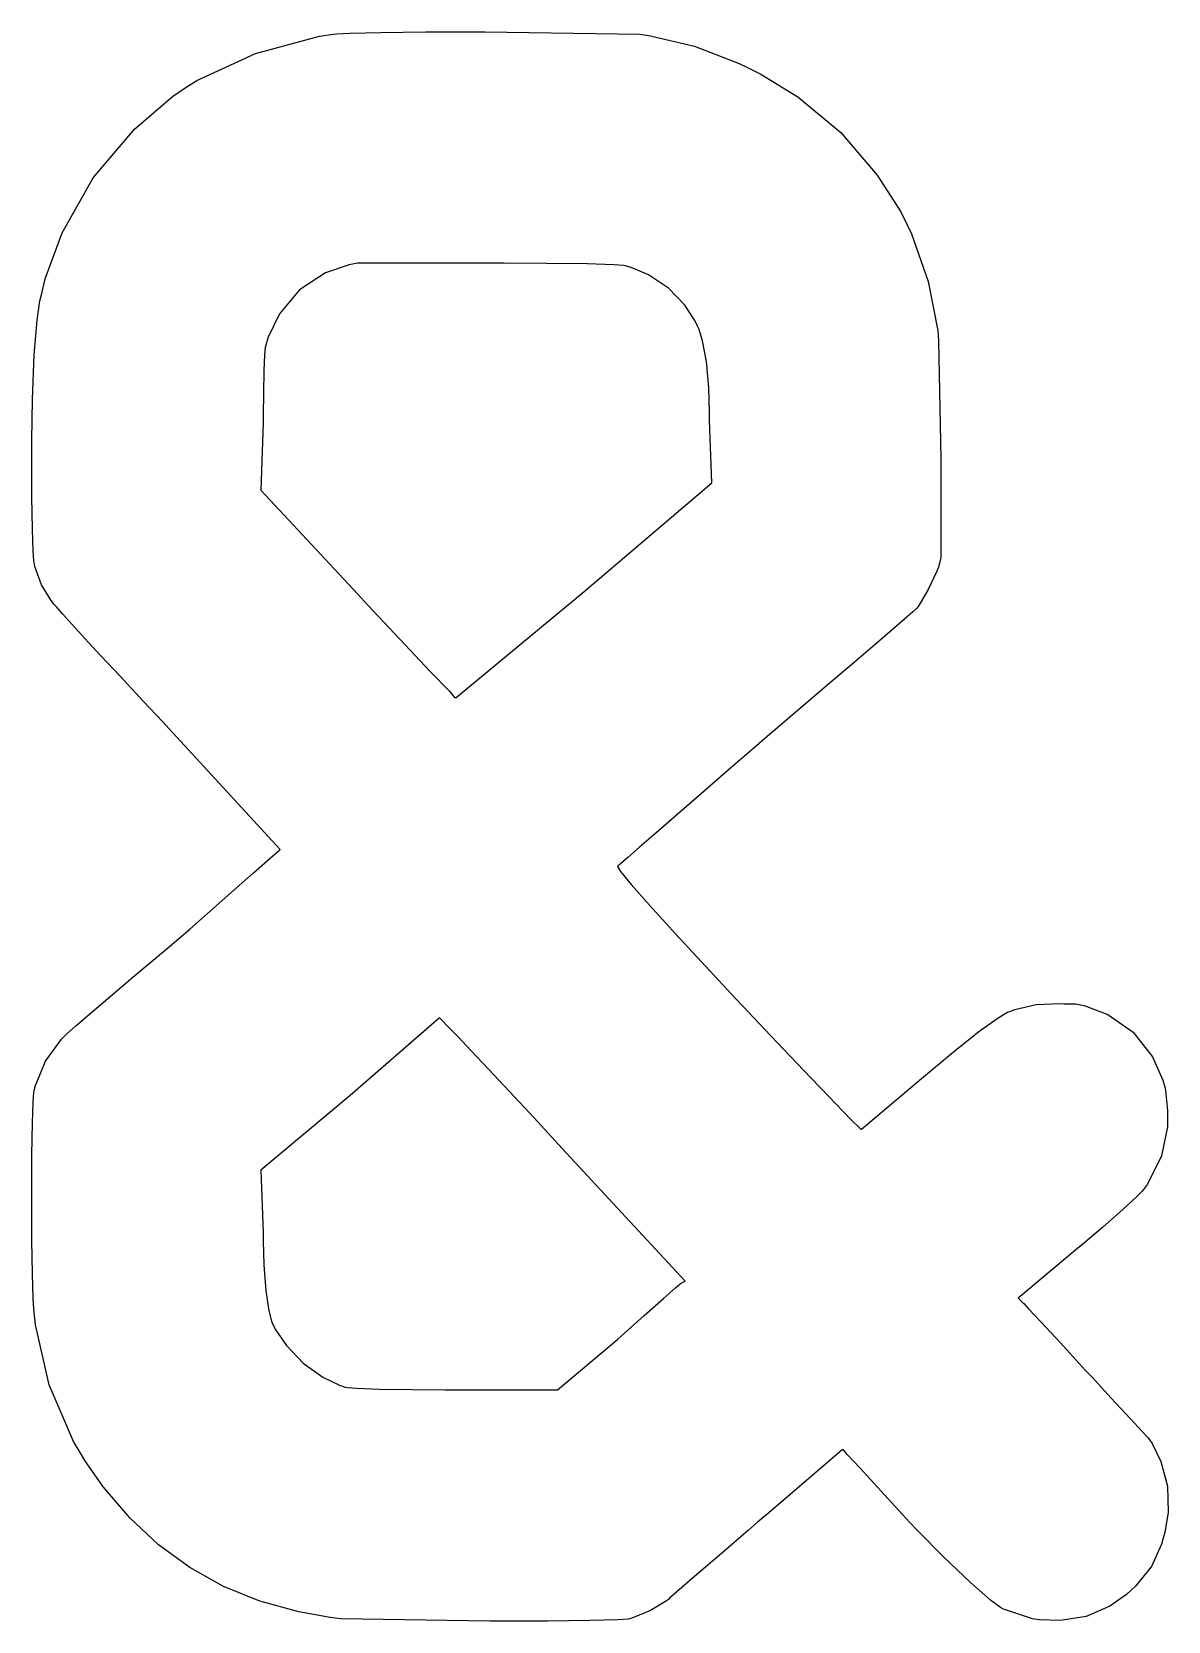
# Model space of a CAD drawing. Extents: x 28 to 153, y 0 to 175.
import ezdxf

# ---------------------------------------------------------------- set-up
doc = ezdxf.new("R2010")
doc.units = 0
doc.layers.get('0').update_dxf_attribs({"linetype": 'CONTINUOUS'})

msp = doc.modelspace()

# ---------------------------------------------------------------- linework, layer by layer
at = {"color": 0}
for p, q in [((61.3833, 174.352), (61.7361, 174.396)), ((61.7361, 174.396), (63.2188, 174.468)), ((63.2188, 174.468), (66.609, 174.551)), ((66.609, 174.551), (71.5532, 174.6)), ((71.5532, 174.6), (76.4275, 174.617)), ((76.4275, 174.617), (78.0521, 174.617)), ((78.0521, 174.617), (94.9854, 174.352)), ((52.8507, 172.236), (59.884, 174.132)), ((59.884, 174.132), (61.3833, 174.352)), ((94.9854, 174.352), (95.9997, 174.22)), ((95.9997, 174.22), (101.005, 173.029)), ((101.005, 173.029), (105.922, 171.133)), ((46.4344, 169.281), (52.8507, 172.236)), ((105.922, 171.133), (106.892, 170.648)), ((45.2438, 168.531), (46.4344, 169.281)), ((106.892, 170.648), (108.31, 169.972)), ((108.31, 169.972), (112.349, 167.489)), ((39.5884, 163.934), (43.743, 167.51)), ((43.743, 167.51), (45.2438, 168.531)), ((112.349, 167.489), (117.078, 163.57)), ((35.0573, 158.61), (39.5884, 163.934)), ((117.078, 163.57), (121.08, 158.89)), ((121.08, 158.89), (123.646, 154.865)), ((31.6508, 152.557), (35.0573, 158.61)), ((123.646, 154.865), (124.354, 153.45)), ((124.354, 153.45), (124.839, 152.436)), ((29.7849, 147.509), (31.6508, 152.557)), ((124.839, 152.436), (126.669, 147.233)), ((63.1335, 149.062), (60.5236, 148.159)), ((64.0292, 149.217), (63.1335, 149.062)), ((78.5813, 149.217), (64.0292, 149.217)), ((80.1275, 149.217), (78.5813, 149.217)), ((84.7658, 149.2), (80.1275, 149.217)), ((89.2969, 149.151), (84.7658, 149.2)), ((92.1741, 149.068), (89.2969, 149.151)), ((93.2656, 148.996), (92.1741, 149.068)), ((93.3979, 148.952), (93.2656, 148.996)), ((94.0608, 148.763), (93.3979, 148.952)), ((95.9778, 147.943), (94.0608, 148.763)), ((29.3688, 145.777), (29.7849, 147.509)), ((60.5236, 148.159), (57.6792, 146.306)), ((98.1604, 146.505), (95.9778, 147.943)), ((99.9465, 144.636), (98.1604, 146.505)), ((126.669, 147.233), (127.706, 141.853)), ((28.9057, 142.999), (29.2075, 145.094)), ((29.2075, 145.094), (29.3688, 145.777)), ((57.6792, 146.306), (55.4965, 143.661)), ((28.575, 139.163), (28.9057, 142.999)), ((55.4965, 143.661), (54.2505, 141.114)), ((101.049, 142.941), (99.9465, 144.636)), ((101.335, 142.338), (101.049, 142.941)), ((101.527, 141.953), (101.335, 142.338)), ((101.914, 140.7), (101.527, 141.953)), ((127.706, 141.853), (127.794, 140.75)), ((53.9309, 140.001), (53.8593, 139.196)), ((53.975, 140.221), (53.9309, 140.001)), ((54.2505, 141.114), (53.975, 140.221)), ((102.328, 138.435), (101.914, 140.7)), ((127.794, 140.75), (128.058, 127.786)), ((28.3766, 134.268), (28.575, 139.163)), ((53.8593, 139.196), (53.7767, 137.443)), ((102.576, 135.541), (102.328, 138.435)), ((53.7767, 137.443), (53.727, 134.962)), ((28.3104, 129.803), (28.3766, 134.268)), ((53.727, 134.962), (53.7104, 132.556)), ((102.658, 132.9), (102.576, 135.541)), ((53.7104, 132.556), (53.7104, 131.754)), ((102.658, 132.019), (102.658, 132.9)), ((53.7104, 131.754), (53.4458, 124.346)), ((102.923, 125.14), (102.658, 132.019)), ((28.3104, 128.315), (28.3104, 129.803)), ((28.3104, 127.137), (28.3104, 128.315)), ((128.058, 127.786), (128.058, 116.938)), ((28.327, 123.602), (28.3104, 127.137)), ((53.4458, 124.346), (64.0292, 112.969)), ((88.9, 113.234), (102.923, 125.14)), ((28.3766, 120.046), (28.327, 123.602)), ((28.4593, 117.649), (28.3766, 120.046)), ((28.5309, 116.629), (28.4593, 117.649)), ((128.058, 116.938), (127.794, 115.879)), ((28.575, 116.409), (28.5309, 116.629)), ((28.6632, 115.968), (28.575, 116.409)), ((29.3688, 113.961), (28.6632, 115.968)), ((127.617, 115.438), (126.669, 113.432)), ((127.794, 115.879), (127.617, 115.438)), ((30.4271, 112.219), (29.3688, 113.961)), ((126.669, 113.432), (125.633, 111.69)), ((30.6917, 111.911), (30.4271, 112.219)), ((30.7606, 111.807), (30.6917, 111.911)), ((31.0059, 111.522), (30.7606, 111.807)), ((64.0292, 112.969), (65.188, 111.723)), ((65.188, 111.723), (68.676, 107.991)), ((74.8771, 101.592), (88.9, 113.234)), ((125.633, 111.69), (125.413, 111.381)), ((31.6839, 110.753), (31.0059, 111.522)), ((32.7256, 109.604), (31.6839, 110.753)), ((124.073, 110.191), (122.696, 109)), ((124.979, 110.985), (124.073, 110.191)), ((125.308, 111.278), (124.979, 110.985)), ((125.413, 111.381), (125.308, 111.278)), ((34.1313, 108.074), (32.7256, 109.604)), ((122.696, 109), (120.849, 107.413)), ((35.9008, 106.164), (34.1313, 108.074)), ((68.676, 107.991), (72.033, 104.436)), ((120.849, 107.413), (118.529, 105.428)), ((38.034, 103.874), (35.9008, 106.164)), ((118.529, 105.428), (115.739, 103.047)), ((40.531, 101.203), (38.034, 103.874)), ((72.033, 104.436), (74.0999, 102.303)), ((115.739, 103.047), (112.477, 100.269)), ((42.6752, 98.9143), (40.531, 101.203)), ((74.0999, 102.303), (74.6827, 101.592)), ((74.6827, 101.592), (74.8771, 101.592)), ((112.477, 100.269), (109.677, 97.8877)), ((43.3917, 98.1523), (42.6752, 98.9143)), ((55.5625, 84.9231), (43.3917, 98.1523)), ((109.677, 97.8877), (108.744, 97.094)), ((107.812, 96.2875), (105.019, 93.865)), ((108.744, 97.094), (107.812, 96.2875)), ((105.019, 93.865), (101.782, 91.0579)), ((101.782, 91.0579), (99.0328, 88.6725)), ((99.0328, 88.6725), (96.7715, 86.7089)), ((96.7715, 86.7089), (94.9978, 85.1669)), ((52.6521, 82.3433), (54.7688, 84.2119)), ((54.7688, 84.2119), (55.5184, 84.879)), ((55.5184, 84.879), (55.5625, 84.9231)), ((93.7122, 84.0465), (92.9143, 83.348)), ((94.9978, 85.1669), (93.7122, 84.0465)), ((49.2125, 79.3171), (52.6521, 82.3433)), ((92.6042, 83.0711), (92.571, 83.0379)), ((92.571, 83.0379), (92.9019, 82.5087)), ((92.6483, 83.1152), (92.6042, 83.0711)), ((92.9143, 83.348), (92.6483, 83.1152)), ((92.9019, 82.5087), (94.0594, 81.0867)), ((94.0594, 81.0867), (96.0769, 78.8046)), ((45.6406, 76.1792), (49.2125, 79.3171)), ((96.0769, 78.8046), (98.2306, 76.4438)), ((43.1878, 74.0777), (44.45, 75.1336)), ((44.45, 75.1336), (45.6406, 76.1792)), ((98.2306, 76.4438), (98.9542, 75.6627)), ((98.9542, 75.6627), (105.569, 68.519)), ((39.4063, 70.9002), (43.1878, 74.0777)), ((35.6528, 67.7252), (39.4063, 70.9002)), ((105.569, 68.519), (106.36, 67.6822)), ((138.509, 67.9235), (141.023, 68.0339)), ((141.023, 68.0339), (141.552, 67.9898)), ((33.1887, 65.6086), (35.6528, 67.7252)), ((73.025, 66.4023), (63.2354, 57.9356)), ((73.0913, 66.4023), (73.025, 66.4023)), ((73.2938, 66.179), (73.0913, 66.4023)), ((106.36, 67.6822), (108.736, 65.17)), ((132.226, 64.9471), (134.326, 66.4351)), ((134.326, 66.4351), (135.378, 67.0638)), ((135.378, 67.0638), (135.731, 67.1961)), ((135.731, 67.1961), (136.172, 67.3724)), ((136.172, 67.3724), (138.509, 67.9235)), ((141.552, 67.9898), (141.883, 67.9898)), ((141.883, 67.9898), (142.627, 67.9898)), ((142.627, 67.9898), (142.875, 67.9898)), ((142.875, 67.9898), (143.769, 67.8049)), ((143.769, 67.8049), (146.364, 66.8154)), ((146.364, 66.8154), (149.159, 64.8808)), ((31.5736, 64.1092), (32.0146, 64.5502)), ((32.0146, 64.5502), (32.191, 64.7266)), ((32.191, 64.7266), (33.1887, 65.6086)), ((73.9676, 65.5091), (73.2938, 66.179)), ((75.0464, 64.3929), (73.9676, 65.5091)), ((108.736, 65.17), (111.489, 62.2681)), ((129.431, 62.7309), (132.226, 64.9471)), ((149.159, 64.8808), (151.259, 62.1852)), ((29.8318, 61.7058), (31.5736, 64.1092)), ((76.5309, 62.8304), (75.0464, 64.3929)), ((78.42, 60.821), (76.5309, 62.8304)), ((28.7073, 59.0381), (29.8318, 61.7058)), ((111.489, 62.2681), (113.829, 59.8124)), ((126.806, 60.5331), (129.431, 62.7309)), ((151.259, 62.1852), (152.418, 59.6223)), ((80.7145, 58.3653), (78.42, 60.821)), ((113.829, 59.8124), (115.755, 57.8033)), ((119.327, 54.2315), (125.942, 59.7877)), ((125.942, 59.7877), (126.806, 60.5331)), ((152.418, 59.6223), (152.665, 58.7294)), ((28.4593, 57.241), (28.5309, 58.2443)), ((28.5309, 58.2443), (28.575, 58.4648)), ((28.575, 58.4648), (28.7073, 59.0381)), ((63.2354, 57.9356), (53.4458, 49.7336)), ((83.414, 55.4634), (80.7145, 58.3653)), ((115.755, 57.8033), (117.268, 56.2405)), ((152.665, 58.7294), (152.709, 58.4648)), ((152.709, 58.4648), (152.929, 56.2818)), ((28.3766, 54.8929), (28.4593, 57.241)), ((117.268, 56.2405), (118.368, 55.1243)), ((152.929, 56.2818), (152.929, 55.5544)), ((28.327, 51.4202), (28.3766, 54.8929)), ((85.743, 52.9527), (83.414, 55.4634)), ((118.368, 55.1243), (119.054, 54.4544)), ((119.054, 54.4544), (119.258, 54.2315)), ((119.258, 54.2315), (119.327, 54.2315)), ((152.929, 54.4961), (152.268, 51.3211)), ((152.929, 55.5544), (152.929, 54.4961)), ((86.5188, 52.1148), (85.743, 52.9527)), ((28.3104, 47.9721), (28.327, 51.4202)), ((100.013, 37.5627), (86.5188, 52.1148)), ((152.268, 51.3211), (150.724, 48.1902)), ((53.4458, 49.7336), (53.7104, 42.8544)), ((28.3104, 46.8231), (28.3104, 47.9721)), ((150.151, 47.4405), (149.523, 46.8066)), ((150.283, 47.6169), (150.151, 47.4405)), ((150.724, 48.1902), (150.283, 47.6169)), ((28.3104, 45.6325), (28.3104, 46.8231)), ((28.327, 42.0606), (28.3104, 45.6325)), ((148.034, 45.4339), (145.819, 43.4993)), ((149.523, 46.8066), (148.034, 45.4339)), ((28.3766, 38.3565), (28.327, 42.0606)), ((53.7104, 42.8544), (53.7104, 41.9777)), ((53.7104, 41.9777), (53.7767, 39.3485)), ((145.819, 43.4993), (143.614, 41.6235)), ((142.875, 41.0023), (136.525, 35.7106)), ((143.614, 41.6235), (142.875, 41.0023)), ((53.7767, 39.3485), (53.975, 36.5044)), ((28.4593, 35.7106), (28.3766, 38.3565)), ((97.6313, 35.6443), (98.9542, 36.8184)), ((98.9542, 36.8184), (99.4392, 37.254)), ((99.4392, 37.254), (99.4833, 37.2981)), ((99.4833, 37.2981), (100.013, 37.5627)), ((28.5309, 34.4758), (28.4593, 35.7106)), ((53.975, 36.5044), (54.3059, 34.3214)), ((95.5146, 33.7757), (97.6313, 35.6443)), ((136.525, 35.7106), (137.054, 35.1813)), ((137.054, 35.1813), (137.142, 35.0931)), ((137.142, 35.0931), (137.682, 34.5199)), ((28.575, 34.123), (28.5309, 34.4758)), ((28.7073, 32.756), (28.575, 34.123)), ((54.3059, 34.3214), (54.6075, 33.1611)), ((54.6075, 33.1611), (54.7688, 32.8001)), ((93.3319, 31.8534), (95.5146, 33.7757)), ((137.682, 34.5199), (139.039, 33.0647)), ((30.2286, 26.1855), (28.7073, 32.756)), ((54.7688, 32.8001), (55.087, 32.1937)), ((55.087, 32.1937), (56.2571, 30.485)), ((92.6042, 31.2126), (93.3319, 31.8534)), ((139.039, 33.0647), (141.122, 30.8157)), ((56.2571, 30.485), (58.076, 28.5667)), ((85.9896, 25.6563), (92.6042, 31.2126)), ((141.122, 30.8157), (143.231, 28.5337)), ((58.076, 28.5667), (60.2259, 27.0454)), ((143.231, 28.5337), (143.933, 27.773)), ((32.8965, 19.9678), (30.2286, 26.1855)), ((60.2259, 27.0454), (62.0656, 26.1455)), ((143.933, 27.773), (144.635, 27.0123)), ((144.635, 27.0123), (146.745, 24.7303)), ((62.0656, 26.1455), (62.7063, 25.9209)), ((62.7063, 25.9209), (62.9267, 25.8768)), ((62.9267, 25.8768), (63.9632, 25.8051)), ((63.9632, 25.8051), (66.4104, 25.7225)), ((66.4104, 25.7225), (70.0486, 25.6728)), ((70.0486, 25.6728), (73.6699, 25.6563)), ((73.6699, 25.6563), (74.8771, 25.6563)), ((74.8771, 25.6563), (85.9896, 25.6563)), ((146.745, 24.7303), (148.828, 22.4813)), ((148.828, 22.4813), (150.184, 21.0261)), ((150.184, 21.0261), (150.724, 20.4529)), ((33.6021, 18.7772), (32.8965, 19.9678)), ((150.724, 20.4529), (150.813, 20.3647)), ((150.813, 20.3647), (151.223, 19.7638)), ((151.223, 19.7638), (152.202, 17.785)), ((34.1988, 17.7932), (33.6021, 18.7772)), ((36.1901, 14.9614), (34.1988, 17.7932)), ((116.632, 18.5456), (114.895, 17.0574)), ((117.21, 19.0417), (116.632, 18.5456)), ((117.351, 19.0417), (117.21, 19.0417)), ((117.21, 19.0417), (117.21, 19.0417)), ((117.773, 18.5456), (117.351, 19.0417)), ((119.195, 17.0574), (117.773, 18.5456)), ((152.202, 17.785), (152.929, 15.073)), ((114.895, 17.0574), (112.001, 14.5769)), ((121.477, 14.5769), (119.195, 17.0574)), ((39.0592, 11.5838), (36.1901, 14.9614)), ((112.001, 14.5769), (108.963, 11.9724)), ((123.835, 11.9751), (121.477, 14.5769)), ((152.929, 15.073), (152.995, 12.2287)), ((152.995, 12.2287), (152.619, 9.9756)), ((42.2092, 8.64443), (39.0592, 11.5838)), ((107.95, 11.1042), (106.952, 10.254)), ((108.963, 11.9724), (107.95, 11.1042)), ((124.619, 11.1042), (123.835, 11.9751)), ((125.539, 10.1534), (124.619, 11.1042)), ((106.952, 10.254), (103.965, 7.69772)), ((128.339, 7.33393), (125.539, 10.1534)), ((152.268, 8.723), (151.143, 6.2756)), ((152.4, 9.25216), (152.268, 8.723)), ((152.619, 9.9756), (152.4, 9.25216)), ((45.6406, 6.14331), (42.2092, 8.64443)), ((103.965, 7.69772), (101.005, 5.15112)), ((131.3, 4.48966), (128.339, 7.33393)), ((49.3529, 4.08037), (45.6406, 6.14331)), ((151.143, 6.2756), (149.401, 4.09279)), ((53.3467, 2.45566), (49.3529, 4.08037)), ((101.005, 5.15112), (99.0699, 3.46439)), ((133.499, 2.57142), (131.3, 4.48966)), ((148.96, 3.69591), (148.424, 3.19154)), ((149.401, 4.09279), (148.96, 3.69591)), ((57.6213, 1.26917), (53.3467, 2.45566)), ((97.8517, 2.41708), (96.176, 1.44694)), ((98.1604, 2.63756), (97.8517, 2.41708)), ((98.2927, 2.76986), (98.1604, 2.63756)), ((99.0699, 3.46439), (98.2927, 2.76986)), ((134.585, 1.75562), (133.499, 2.57142)), ((134.938, 1.57923), (134.585, 1.75562)), ((146.596, 1.90996), (144, 0.78548)), ((148.424, 3.19154), (146.596, 1.90996)), ((61.032, 0.65043), (57.6213, 1.26917)), ((62.1771, 0.5209), (61.032, 0.65043)), ((78.5813, 0.25632), (62.1771, 0.5209)), ((80.1606, 0.25632), (78.5813, 0.25632)), ((84.8981, 0.27285), (80.1606, 0.25632)), ((89.5615, 0.32246), (84.8981, 0.27285)), ((92.571, 0.40514), (89.5615, 0.32246)), ((93.7507, 0.4768), (92.571, 0.40514)), ((93.9271, 0.5209), (93.7507, 0.4768)), ((94.324, 0.65319), (93.9271, 0.5209)), ((96.176, 1.44694), (94.324, 0.65319)), ((138.113, 0.5209), (134.938, 1.57923)), ((138.864, 0.39687), (138.113, 0.5209)), ((141.172, 0.32246), (138.864, 0.39687)), ((144, 0.78548), (141.172, 0.32246))]:
    msp.add_line(p, q, dxfattribs=at)

doc.saveas('drawing.dxf')
